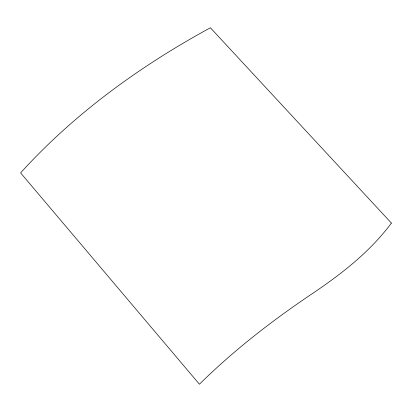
<?xml version="1.0" encoding="UTF-8"?>
<svg xmlns="http://www.w3.org/2000/svg" width="412" height="412" viewBox="0 0 412 412"><rect width="100%" height="100%" fill="white"/><g stroke="black" fill="none" stroke-linecap="round" stroke-linejoin="round"><path stroke-width="0.62" d="M391.4 223.088C369.94 251.959 341.224 274.171 311.616 294.106C271.755 320.907 233.655 350.457 199.418 384.226L20.6 172.88C74.433 113.521 140.209 65.977 210.388 27.774L391.4 223.088"/></g></svg>
